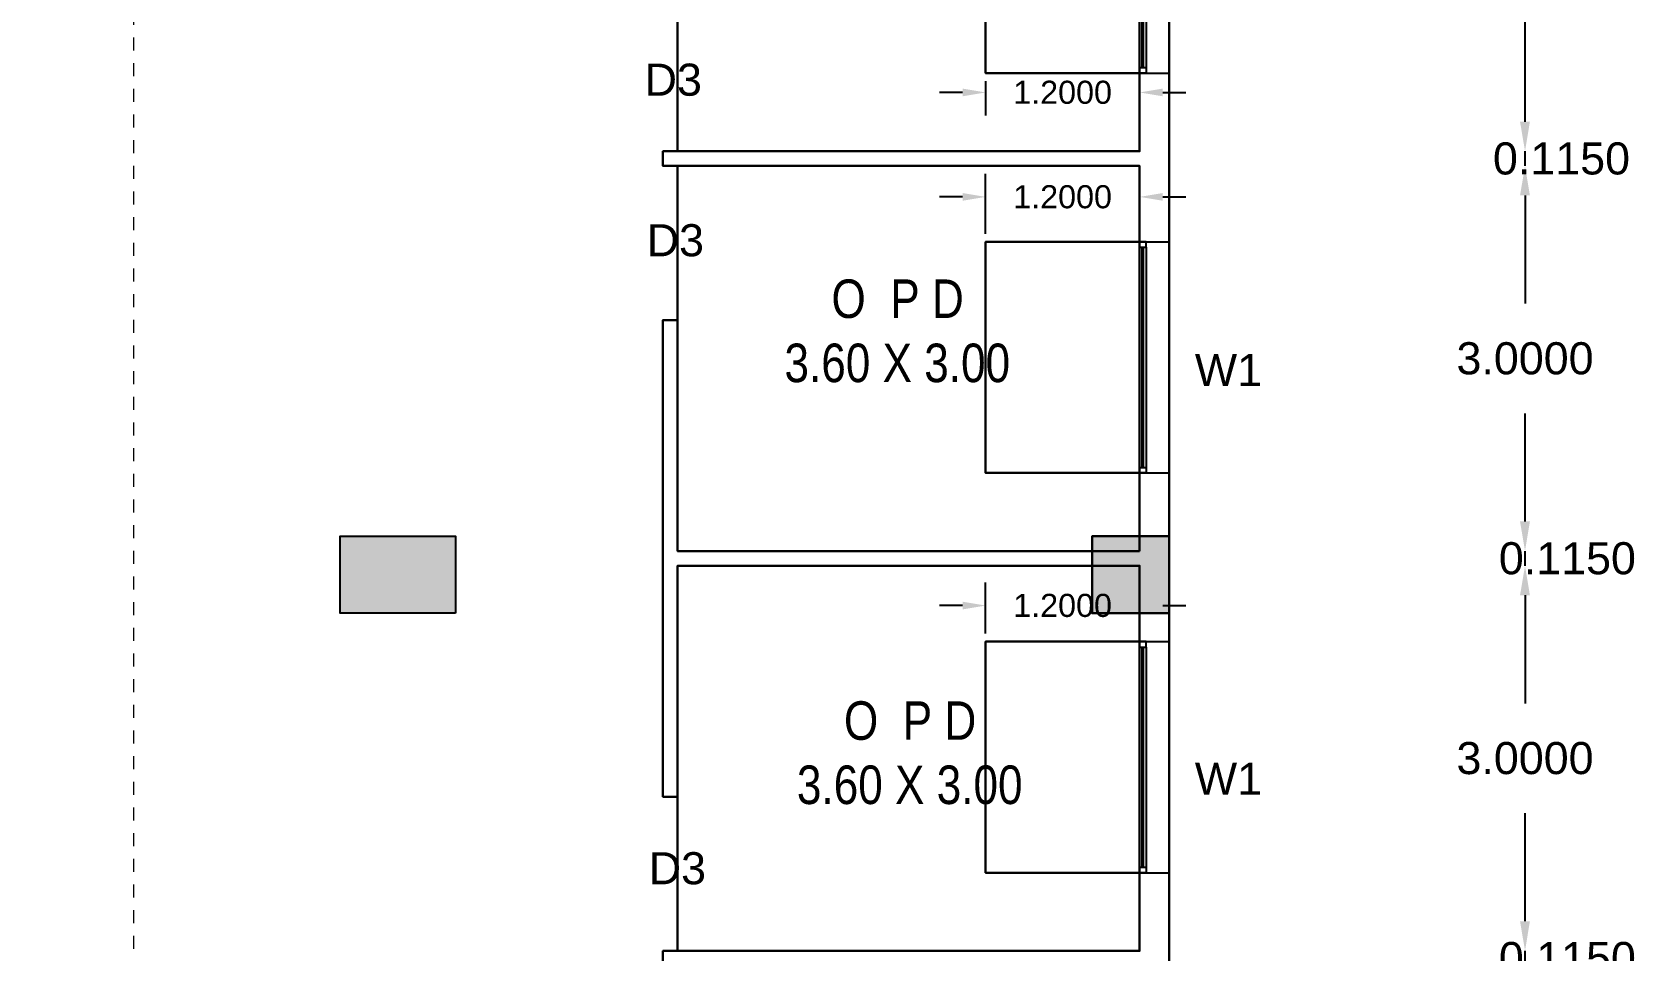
# Model space of a CAD drawing. Header units: metres. Extents: x -38 to 401, y 28 to 287.
# Drawn here: x 250.71 to 263.2, y 196.35 to 203.51 of the extents above; entities that cross this region are included whole.
import ezdxf

# ---------------------------------------------------------------- set-up
doc = ezdxf.new("R2010")
doc.units = ezdxf.units.M
doc.linetypes.add('CENTER', pattern=[2, 1.25, -0.25, 0.25, -0.25])
for name, color, linetype, lineweight in [('BLK_1_FLR_1_BLT_UP_AREA', 4, 'Continuous', 30), ('BLK_1_FLR_1_REGULAR_ROOM_10', 4, 'Continuous', 30), ('BLK_1_FLR_1_REGULAR_ROOM_11', 4, 'Continuous', 30), ('BLK_1_FLR_1_REGULAR_ROOM_9', 4, 'Continuous', 30), ('BLK_1_FLR_1_ROOM_10_LIGHT_VENTILATION_1', 7, 'Continuous', 30), ('BLK_1_FLR_1_ROOM_11_LIGHT_VENTILATION_1', 7, 'Continuous', 30), ('BLK_1_FLR_1_ROOM_9_LIGHT_VENTILATION_1', 7, 'Continuous', 30), ('BLK_1_LVL_1_BLDG_FOOT_PRINT', 4, 'Continuous', 30), ('UCOLUMN', 6, 'Continuous', 30)]:
    doc.layers.add(name, color=color, linetype=linetype, lineweight=lineweight)
for name, color, linetype in [('BLK_1_FLR_1_CARPET_AREA', 10, 'Continuous'), ('UBEAM', 1, 'Continuous'), ('UHATCH', 8, 'Continuous')]:
    doc.layers.add(name, color=color, linetype=linetype)
doc.styles.get("Standard").update_dxf_attribs({"font": 'arial.ttf'})
doc.dimstyles.get("Standard").update_dxf_attribs({"dimtxt": 0.18, "dimasz": 0.18, "dimexe": 0.18, "dimexo": 0.0625, "dimgap": 0.09, "dimtad": 0, "dimtih": 1, "dimtoh": 1, "dimdec": 4, "dimzin": 0, "dimdsep": 46, "dimtxsty": 'Standard', "dimcen": 0.09, "dimadec": 0, "dimazin": 0, "dimtfac": 1, "dimtdec": 4, "dimtofl": 0, "dimtmove": 0, "dimatfit": 3, "dimfxl": 0, "dimtolj": 1, "dimtzin": 0, "dimarcsym": 0})

# ---------------------------------------------------------------- blocks, each defined once
blk = doc.blocks.new('900 X 900')
at = {"linetype": 'Continuous'}
h = blk.add_hatch(color=256, dxfattribs=at)
h.dxf.hatch_style = 1
h.paths.add_polyline_path([(0, 150), (900, 150), (900, 750), (0, 750)])
blk.add_lwpolyline([(0, 150), (900, 150), (900, 750), (0, 750)], close=True, dxfattribs=at)
blk = doc.blocks.new('600X600')
at = {"layer": 'UHATCH', "linetype": 'Continuous'}
h = blk.add_hatch(color=256, dxfattribs=at)
h.dxf.hatch_style = 1
h.paths.add_polyline_path([(600, 600), (0, 600), (0, 0), (600, 0)])
at = {"layer": 'UCOLUMN', "linetype": 'Continuous'}
blk.add_lwpolyline([(0, 0), (600, 0), (600, 600), (0, 600)], close=True, dxfattribs=at)
blk = doc.blocks.new('750 x 750')
blk.add_blockref('600X600', (0, 75))
blk = doc.blocks.new('COLUMN LAYOUT')
at = {"layer": 'UBEAM', "color": 7, "linetype": 'Continuous', "xscale": -1}
for name, p in [('900 X 900', (-5335, 24170)), ('750 x 750', (225, 24245))]:
    blk.add_blockref(name, p, dxfattribs=at)
blk = doc.blocks.new('*D58')
at = {"color": 0, "lineweight": -2}
for p, q in [((263.962, 215.32), (263.962, 188.992)), ((263.962, 162.43), (263.962, 188.757))]:
    blk.add_line(p, q, dxfattribs=at)
at = {"color": 0}
for points in [[(263.924, 215.32), (264.001, 215.32), (263.962, 215.55)], [(263.924, 162.43), (264.001, 162.43), (263.962, 162.2)]]:
    blk.add_solid(points, dxfattribs=at)
at = {"layer": 'Defpoints', "color": 0}
for p in [(262.436, 215.55), (260.936, 162.2), (263.962, 162.2)]:
    blk.add_point(p, dxfattribs=at)
at = {"color": 0, "lineweight": 25, "insert": (263.962, 188.875), "char_height": 0.23, "attachment_point": 5}
blk.add_mtext('\\A1;53.35', dxfattribs=at)
blk = doc.blocks.new('*D644')
at = {"color": 0, "lineweight": -2}
for p, q in [((262.343, 196.58), (262.343, 196.81)), ((262.343, 196.235), (262.343, 196.35)), ((262.343, 196.005), (262.343, 195.775))]:
    blk.add_line(p, q, dxfattribs=at)
at = {"color": 0}
for points in [[(262.304, 196.58), (262.381, 196.58), (262.343, 196.35)], [(262.304, 196.005), (262.381, 196.005), (262.343, 196.235)]]:
    blk.add_solid(points, dxfattribs=at)
at = {"layer": 'Defpoints', "color": 0}
for p in [(259.34, 196.35), (262.343, 196.35), (259.34, 196.235)]:
    blk.add_point(p, dxfattribs=at)
at = {"color": 0, "lineweight": 25, "insert": (262.673, 196.292), "char_height": 0.25, "attachment_point": 5}
blk.add_mtext('\\A1;0.1150', dxfattribs=at)
blk = doc.blocks.new('*D645')
at = {"color": 0, "lineweight": -2}
for p, q in [((262.343, 199.12), (262.343, 198.278)), ((262.343, 196.58), (262.343, 197.422))]:
    blk.add_line(p, q, dxfattribs=at)
at = {"color": 0}
for points in [[(262.304, 199.12), (262.381, 199.12), (262.343, 199.35)], [(262.304, 196.58), (262.381, 196.58), (262.343, 196.35)]]:
    blk.add_solid(points, dxfattribs=at)
at = {"layer": 'Defpoints', "color": 0}
for p in [(259.34, 199.35), (262.343, 199.35), (259.34, 196.35)]:
    blk.add_point(p, dxfattribs=at)
at = {"color": 0, "lineweight": 25, "insert": (262.343, 197.85), "char_height": 0.25, "attachment_point": 5}
blk.add_mtext('\\A1;3.0000', dxfattribs=at)
blk = doc.blocks.new('*D646')
at = {"color": 0, "lineweight": -2}
for p, q in [((262.343, 199.695), (262.343, 199.925)), ((262.343, 199.35), (262.343, 199.465)), ((262.343, 199.12), (262.343, 198.89))]:
    blk.add_line(p, q, dxfattribs=at)
at = {"color": 0}
for points in [[(262.304, 199.695), (262.381, 199.695), (262.343, 199.465)], [(262.304, 199.12), (262.381, 199.12), (262.343, 199.35)]]:
    blk.add_solid(points, dxfattribs=at)
at = {"layer": 'Defpoints', "color": 0}
for p in [(259.34, 199.465), (262.343, 199.465), (259.34, 199.35)]:
    blk.add_point(p, dxfattribs=at)
at = {"color": 0, "lineweight": 25, "insert": (262.673, 199.407), "char_height": 0.25, "attachment_point": 5}
blk.add_mtext('\\A1;0.1150', dxfattribs=at)
blk = doc.blocks.new('*D647')
at = {"color": 0, "lineweight": -2}
for p, q in [((262.343, 202.235), (262.343, 201.393)), ((262.343, 199.695), (262.343, 200.537))]:
    blk.add_line(p, q, dxfattribs=at)
at = {"color": 0}
for points in [[(262.304, 202.235), (262.381, 202.235), (262.343, 202.465)], [(262.304, 199.695), (262.381, 199.695), (262.343, 199.465)]]:
    blk.add_solid(points, dxfattribs=at)
at = {"layer": 'Defpoints', "color": 0}
for p in [(259.34, 202.465), (262.343, 202.465), (259.34, 199.465)]:
    blk.add_point(p, dxfattribs=at)
at = {"color": 0, "lineweight": 25, "insert": (262.343, 200.965), "char_height": 0.25, "attachment_point": 5}
blk.add_mtext('\\A1;3.0000', dxfattribs=at)
blk = doc.blocks.new('*D648')
at = {"color": 0, "lineweight": -2}
for p, q in [((262.343, 202.81), (262.343, 203.04)), ((262.343, 202.465), (262.343, 202.58)), ((262.343, 202.235), (262.343, 202.005))]:
    blk.add_line(p, q, dxfattribs=at)
at = {"color": 0}
for points in [[(262.304, 202.81), (262.381, 202.81), (262.343, 202.58)], [(262.304, 202.235), (262.381, 202.235), (262.343, 202.465)]]:
    blk.add_solid(points, dxfattribs=at)
at = {"layer": 'Defpoints', "color": 0}
for p in [(259.34, 202.58), (262.343, 202.58), (259.34, 202.465)]:
    blk.add_point(p, dxfattribs=at)
at = {"color": 0, "lineweight": 25, "insert": (262.627, 202.522), "char_height": 0.25, "attachment_point": 5}
blk.add_mtext('\\A1;0.1150', dxfattribs=at)
blk = doc.blocks.new('*D649')
at = {"color": 0, "lineweight": -2}
for p, q in [((262.343, 205.35), (262.343, 204.508)), ((262.343, 202.81), (262.343, 203.652))]:
    blk.add_line(p, q, dxfattribs=at)
at = {"color": 0}
for points in [[(262.304, 205.35), (262.381, 205.35), (262.343, 205.58)], [(262.304, 202.81), (262.381, 202.81), (262.343, 202.58)]]:
    blk.add_solid(points, dxfattribs=at)
at = {"layer": 'Defpoints', "color": 0}
for p in [(259.34, 205.58), (262.343, 205.58), (259.34, 202.58)]:
    blk.add_point(p, dxfattribs=at)
at = {"color": 0, "lineweight": 25, "insert": (262.343, 204.08), "char_height": 0.25, "attachment_point": 5}
blk.add_mtext('\\A1;3.0000', dxfattribs=at)
blk = doc.blocks.new('*D735')
at = {"layer": 'BLK_1_FLR_1_ROOM_11_LIGHT_VENTILATION_1', "color": 0, "lineweight": -2}
for p, q in [((258.14, 198.821), (258.14, 199.22)), ((259.34, 198.821), (259.34, 199.22)), ((257.96, 199.04), (257.78, 199.04)), ((259.52, 199.04), (259.7, 199.04))]:
    blk.add_line(p, q, dxfattribs=at)
at = {"layer": 'BLK_1_FLR_1_ROOM_11_LIGHT_VENTILATION_1', "color": 0}
for points in [[(257.96, 199.07), (257.96, 199.01), (258.14, 199.04)], [(259.52, 199.07), (259.52, 199.01), (259.34, 199.04)]]:
    blk.add_solid(points, dxfattribs=at)
at = {"layer": 'Defpoints', "color": 0}
for p in [(259.34, 199.04), (258.14, 198.759), (259.34, 198.759)]:
    blk.add_point(p, dxfattribs=at)
at = {"layer": 'BLK_1_FLR_1_ROOM_11_LIGHT_VENTILATION_1', "color": 0, "lineweight": 30, "insert": (258.74, 199.04), "char_height": 0.18, "attachment_point": 5}
blk.add_mtext('\\A1;1.2000', dxfattribs=at)
blk = doc.blocks.new('*D736')
at = {"layer": 'BLK_1_FLR_1_ROOM_10_LIGHT_VENTILATION_1', "color": 0, "lineweight": -2}
for p, q in [((258.14, 201.936), (258.14, 202.404)), ((259.34, 201.936), (259.34, 202.404)), ((257.96, 202.224), (257.78, 202.224)), ((259.52, 202.224), (259.7, 202.224))]:
    blk.add_line(p, q, dxfattribs=at)
at = {"layer": 'BLK_1_FLR_1_ROOM_10_LIGHT_VENTILATION_1', "color": 0}
for points in [[(257.96, 202.254), (257.96, 202.194), (258.14, 202.224)], [(259.52, 202.254), (259.52, 202.194), (259.34, 202.224)]]:
    blk.add_solid(points, dxfattribs=at)
at = {"layer": 'Defpoints', "color": 0}
for p in [(258.14, 202.224), (258.14, 201.874), (259.34, 201.874)]:
    blk.add_point(p, dxfattribs=at)
at = {"layer": 'BLK_1_FLR_1_ROOM_10_LIGHT_VENTILATION_1', "color": 0, "lineweight": 30, "insert": (258.74, 202.224), "char_height": 0.18, "attachment_point": 5}
blk.add_mtext('\\A1;1.2000', dxfattribs=at)
blk = doc.blocks.new('*D737')
at = {"layer": 'BLK_1_FLR_1_ROOM_9_LIGHT_VENTILATION_1', "color": 0, "lineweight": -2}
for p, q in [((258.14, 203.126), (258.14, 202.858)), ((259.34, 203.126), (259.34, 202.858)), ((257.96, 203.038), (257.78, 203.038)), ((259.52, 203.038), (259.7, 203.038))]:
    blk.add_line(p, q, dxfattribs=at)
at = {"layer": 'BLK_1_FLR_1_ROOM_9_LIGHT_VENTILATION_1', "color": 0}
for points in [[(257.96, 203.068), (257.96, 203.008), (258.14, 203.038)], [(259.52, 203.068), (259.52, 203.008), (259.34, 203.038)]]:
    blk.add_solid(points, dxfattribs=at)
at = {"layer": 'Defpoints', "color": 0}
for p in [(258.14, 203.189), (259.34, 203.189), (259.34, 203.038)]:
    blk.add_point(p, dxfattribs=at)
at = {"layer": 'BLK_1_FLR_1_ROOM_9_LIGHT_VENTILATION_1', "color": 0, "lineweight": 30, "insert": (258.74, 203.038), "char_height": 0.18, "attachment_point": 5}
blk.add_mtext('\\A1;1.2000', dxfattribs=at)

msp = doc.modelspace()

# ---------------------------------------------------------------- linework, layer by layer
at = {"linetype": 'CENTER', "lineweight": 20, "ltscale": 0.05}
msp.add_line((251.50103, 217.26594), (251.50103, 160.05121), dxfattribs=at)
at = {"color": 7, "lineweight": 25}
for p, q in [((259.57025, 203.18879), (259.57025, 204.98879)), ((259.34026, 203.20484), (259.34025, 204.9462)), ((259.36081, 203.23138), (259.3608, 204.9462)), ((259.36933, 203.23138), (259.36932, 204.9462)), ((259.39136, 204.9462), (259.39136, 203.20484)), ((259.34025, 203.18879), (259.34025, 202.57979)), ((259.34025, 203.18879), (259.57025, 203.18879)), ((259.57025, 201.87379), (259.57025, 203.18879)), ((259.34025, 202.57979), (255.6253, 202.57979)), ((255.6253, 202.57979), (255.6253, 202.46479)), ((255.6253, 202.46479), (259.34025, 202.46479)), ((259.34025, 202.46479), (259.34025, 201.87379)), ((259.34025, 201.87379), (259.57025, 201.87379)), ((259.34026, 200.08984), (259.34025, 201.8312)), ((259.36081, 200.11638), (259.3608, 201.8312)), ((259.36933, 200.11638), (259.36932, 201.8312)), ((259.39136, 201.8312), (259.39136, 200.08984)), ((259.57025, 200.07379), (259.57025, 201.87379)), ((255.7403, 201.26479), (255.6253, 201.26479)), ((255.6253, 201.26479), (255.6253, 197.54979)), ((255.7403, 199.46479), (255.7403, 201.26479)), ((259.34025, 200.07379), (259.34025, 199.46479)), ((259.34025, 200.07379), (259.57025, 200.07379)), ((259.57025, 198.75879), (259.57025, 200.07379)), ((259.34025, 199.46479), (255.7403, 199.46479)), ((255.7403, 197.54979), (255.7403, 199.34979)), ((255.7403, 199.34979), (259.34025, 199.34979)), ((259.34025, 199.34979), (259.34025, 198.75879)), ((259.34025, 198.75879), (259.57025, 198.75879)), ((259.34026, 196.97484), (259.34025, 198.7162)), ((259.36081, 197.00138), (259.3608, 198.7162)), ((259.36933, 197.00138), (259.36932, 198.7162)), ((259.39136, 198.7162), (259.39136, 196.97484)), ((259.57025, 196.95879), (259.57025, 198.75879)), ((255.6253, 197.54979), (255.7403, 197.54979)), ((259.34025, 196.95879), (259.34025, 196.34979)), ((259.34025, 196.95879), (259.57025, 196.95879)), ((259.57025, 195.64379), (259.57025, 196.95879)), ((259.34025, 196.34979), (255.6253, 196.34979)), ((255.6253, 196.34979), (255.6253, 196.23479))]:
    msp.add_line(p, q, dxfattribs=at)
for points in [[(259.34026, 203.23138), (259.39136, 203.23138), (259.39136, 203.18879), (259.34026, 203.18879)], [(259.34025, 201.8312), (259.39136, 201.8312), (259.39136, 201.87379), (259.34025, 201.87379)], [(259.34026, 200.11638), (259.39136, 200.11638), (259.39136, 200.07379), (259.34026, 200.07379)], [(259.34025, 198.7162), (259.39136, 198.7162), (259.39136, 198.75879), (259.34025, 198.75879)], [(259.34026, 197.00138), (259.39136, 197.00138), (259.39136, 196.95879), (259.34026, 196.95879)]]:
    msp.add_lwpolyline(points, close=True, dxfattribs=at)
at = {"layer": 'BLK_1_FLR_1_BLT_UP_AREA', "color": 12, "lineweight": 30}
msp.add_lwpolyline([(238.02025, 162.19968), (238.02025, 215.54979), (261.07025, 215.54979), (261.07025, 205.57979), (259.57025, 205.57979), (259.57025, 162.19968)], close=True, dxfattribs=at)
at = {"layer": 'BLK_1_FLR_1_CARPET_AREA', "color": 15, "linetype": 'Continuous', "lineweight": 30}
msp.add_lwpolyline([(259.34025, 205.20979), (259.34025, 202.57979), (255.6253, 202.57979), (255.6253, 202.46479), (259.34025, 202.46479), (259.34025, 199.57979), (258.97025, 199.57979), (258.97025, 199.46479), (255.7403, 199.46479), (255.7403, 201.26479), (255.6253, 201.26479), (255.6253, 197.54979), (255.7403, 197.54979), (255.7403, 199.34979), (258.97025, 199.34979), (258.97025, 198.97979), (259.34025, 198.97979), (259.34025, 196.34979), (255.6253, 196.34979), (255.6253, 196.23479)], dxfattribs=at)
at = {"layer": 'BLK_1_FLR_1_REGULAR_ROOM_10', "color": 2, "lineweight": 30}
msp.add_lwpolyline([(259.34025, 199.46479), (255.7403, 199.46479), (255.7403, 202.46479), (259.34025, 202.46479)], close=True, dxfattribs=at)
at = {"layer": 'BLK_1_FLR_1_REGULAR_ROOM_11', "color": 2, "lineweight": 30}
msp.add_lwpolyline([(259.34025, 196.34979), (255.7403, 196.34979), (255.7403, 199.34979), (259.34025, 199.34979)], close=True, dxfattribs=at)
at = {"layer": 'BLK_1_FLR_1_REGULAR_ROOM_9', "color": 2, "lineweight": 30}
msp.add_lwpolyline([(259.34025, 202.57979), (255.7403, 202.57979), (255.7403, 205.57979), (259.34025, 205.57979)], close=True, dxfattribs=at)
at = {"layer": 'BLK_1_FLR_1_ROOM_10_LIGHT_VENTILATION_1', "color": 2, "lineweight": 30}
msp.add_lwpolyline([(259.34026, 201.87379), (259.34026, 200.07379), (258.14026, 200.07379), (258.14026, 201.87379)], close=True, dxfattribs=at)
at = {"layer": 'BLK_1_FLR_1_ROOM_11_LIGHT_VENTILATION_1', "color": 2, "lineweight": 30}
msp.add_lwpolyline([(259.34026, 198.75879), (259.34026, 196.95879), (258.14026, 196.95879), (258.14026, 198.75879)], close=True, dxfattribs=at)
at = {"layer": 'BLK_1_FLR_1_ROOM_9_LIGHT_VENTILATION_1', "color": 2, "lineweight": 30}
msp.add_lwpolyline([(259.34025, 204.98879), (259.34025, 203.18879), (258.14025, 203.18879), (258.14025, 204.98879)], close=True, dxfattribs=at)
at = {"layer": 'BLK_1_LVL_1_BLDG_FOOT_PRINT', "color": 1}
msp.add_lwpolyline([(238.02023, 162.19979), (238.02023, 215.54979), (261.07023, 215.54979), (261.07023, 205.57979), (259.57023, 205.57979), (259.57023, 162.19979)], close=True, dxfattribs=at)

# ---------------------------------------------------------------- block references
at = {"color": 7, "lineweight": 25, "xscale": 0.001, "yscale": 0.001, "zscale": 0.001}
msp.add_blockref('COLUMN LAYOUT', (259.34525, 174.65979), dxfattribs=at)
msp.add_blockref('COLUMN LAYOUT', (259.34525, 174.65979), dxfattribs=at)

# ---------------------------------------------------------------- texts
at = {"color": 7, "lineweight": 25, "char_height": 0.25, "attachment_point": 1}
for s, insert in [('D3', (255.4833, 203.26241, -13428.15809)), ('D3', (255.49934, 202.01137, -13428.15809)), ('W1', (259.77028, 201.00049)), ('W1', (259.77028, 197.81549)), ('D3', (255.51506, 197.11842, -13428.15809))]:
    msp.add_mtext_dynamic_manual_height_columns(s, width=331.5310086, gutter_width=1000, heights=[0], dxfattribs=dict(at, insert=insert))
at = {"color": 7, "lineweight": 25, "char_height": 0.3, "width": 6.9552799, "attachment_point": 7}
for insert in [(253.95928, 200.77649), (254.05628, 197.48949)]:
    msp.add_mtext('{\\fArial Narrow|b0|i0|c0|p34;\\W7.79581;    \\W1;O  P D \\P\\W9.11711;   \\W1;3.60 X 3.00}', dxfattribs=dict(at, insert=insert))

# ---------------------------------------------------------------- dimensions: what is measured, and where the dimension line sits
at = {"color": 7, "lineweight": 25}
dim = msp.add_linear_dim(base=(263.96222, 162.19979), p1=(262.43587, 215.54979), p2=(260.93587, 162.19979), angle=90, text='53.35', dimstyle='Standard', override={"dimscale": 1, "dimtxt": 0.23, "dimasz": 0.23, "dimgap": 0, "dimse1": 1, "dimse2": 1, "dimtmove": 1}, dxfattribs=at)
dim.commit()
dim.dimension.update_dxf_attribs({"geometry": '*D58', "text_midpoint": (263.96222, 188.87479)})
at = {"lineweight": 25}
for base, p1, p2, picture, middle in [((262.34265, 205.57979), (259.34025, 202.57979), (259.34025, 205.57979), '*D649', (262.34265, 204.07979)), ((262.34265, 202.46479), (259.34025, 199.46479), (259.34025, 202.46479), '*D647', (262.34265, 200.96479)), ((262.34265, 199.34979), (259.34025, 196.34979), (259.34025, 199.34979), '*D645', (262.34265, 197.84979))]:
    dim = msp.add_linear_dim(base=base, p1=p1, p2=p2, angle=90, dimstyle='Standard', override={"dimscale": 1, "dimtxt": 0.25, "dimasz": 0.23, "dimgap": 0.3, "dimpost": '\\X', "dimse1": 1, "dimse2": 1, "dimtmove": 1, "dimfxl": 25.4}, dxfattribs=at)
    dim.commit()
    dim.dimension.update_dxf_attribs({"geometry": picture, "text_midpoint": middle})
for base, p1, p2, picture, middle in [((262.34265, 202.57979), (259.34025, 202.46479), (259.34025, 202.57979), '*D648', (262.62696, 202.52229)), ((262.34265, 199.46479), (259.34025, 199.34979), (259.34025, 199.46479), '*D646', (262.67271, 199.40729)), ((262.34265, 196.34979), (259.34025, 196.23479), (259.34025, 196.34979), '*D644', (262.67271, 196.29229))]:
    dim = msp.add_linear_dim(base=base, p1=p1, p2=p2, angle=90, dimstyle='Standard', override={"dimscale": 1, "dimtxt": 0.25, "dimasz": 0.23, "dimgap": 0.3, "dimpost": '\\X', "dimse1": 1, "dimse2": 1, "dimtmove": 1, "dimfxl": 25.4}, dxfattribs=at)
    dim.commit()
    dim.dimension.update_dxf_attribs({"geometry": picture, "text_midpoint": middle, "dimtype": 128})
at = {"layer": 'BLK_1_FLR_1_ROOM_10_LIGHT_VENTILATION_1', "color": 232, "lineweight": 30}
dim = msp.add_linear_dim(base=(258.14026, 202.22426), p1=(259.34026, 201.87379), p2=(258.14026, 201.87379), dimstyle='Standard', dxfattribs=at)
dim.commit()
dim.dimension.update_dxf_attribs({"geometry": '*D736', "text_midpoint": (258.74026, 202.22426)})
at = {"layer": 'BLK_1_FLR_1_ROOM_11_LIGHT_VENTILATION_1', "color": 232, "lineweight": 30}
dim = msp.add_linear_dim(base=(259.34026, 199.04024), p1=(258.14026, 198.75879), p2=(259.34026, 198.75879), dimstyle='Standard', dxfattribs=at)
dim.commit()
dim.dimension.update_dxf_attribs({"geometry": '*D735', "text_midpoint": (258.74026, 199.04024)})
at = {"layer": 'BLK_1_FLR_1_ROOM_9_LIGHT_VENTILATION_1', "color": 232, "lineweight": 30}
dim = msp.add_linear_dim(base=(259.34025, 203.03777), p1=(258.14025, 203.18879), p2=(259.34025, 203.18879), dimstyle='Standard', dxfattribs=at)
dim.commit()
dim.dimension.update_dxf_attribs({"geometry": '*D737', "text_midpoint": (258.74025, 203.03777)})

doc.saveas('drawing.dxf')
